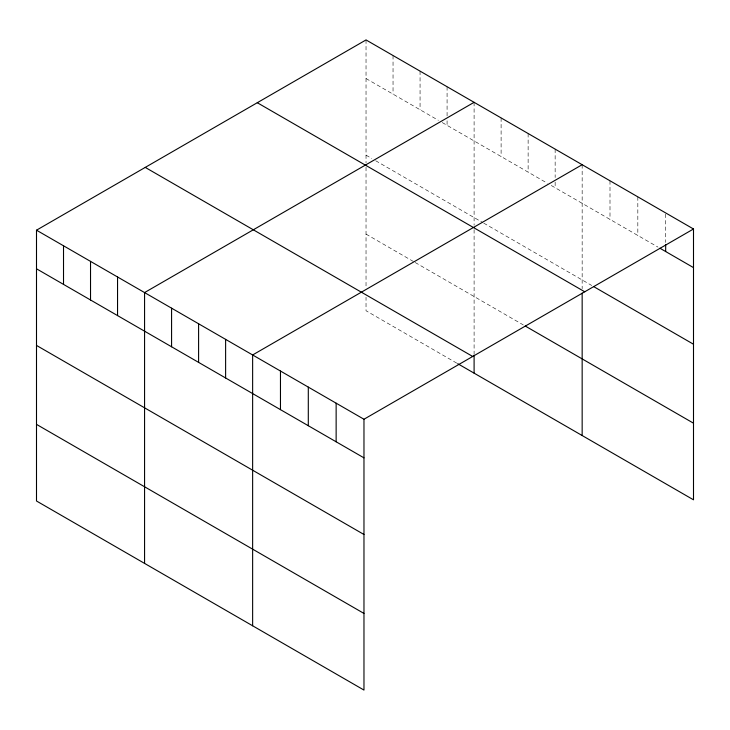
<?xml version="1.0" encoding="UTF-8"?>
<svg xmlns="http://www.w3.org/2000/svg" width="730" height="730" viewBox="0 0 730 730"><rect width="100%" height="100%" fill="white"/><g stroke="black" fill="none" stroke-linecap="round" stroke-linejoin="round"><path stroke-width="0.55" stroke-dasharray="3.65 2.74" d="M366.031 78.539L438.392 120.322M442.252 122.549L547.427 183.267M551.287 185.502L657.986 247.105M366.031 155.171L371.816 158.51M375.676 160.746L482.776 222.577M483.744 223.134L591.756 285.494M366.031 234.12L414.275 261.979M415.233 262.535L523.301 324.923M456.724 363.12L366.031 310.752L366.031 297.229M665.669 214.063L665.669 242.451M637.828 196.854L637.828 235.462M609.997 180.785L609.997 219.392M582.157 164.715L582.157 288.724M555.147 149.121L555.147 177.509M555.147 182.053L555.147 187.729M528.128 133.517L528.128 172.125M501.108 117.922L501.108 156.53M474.098 102.328L474.098 225.242M474.098 229.621L474.098 353.986M447.079 86.724L447.079 116.252M447.079 120.797L447.079 125.332M420.06 71.129L420.06 109.737M393.041 55.535L393.041 94.143M366.031 39.931L366.031 162.845M366.031 167.234L366.031 287.091"/><path stroke-width="1.09" d="M36.5 230.187L363.969 419.248L363.969 690.069L36.5 501.008L36.5 230.187L366.031 39.931L693.5 228.992L693.5 499.813L457.692 363.677M474.098 102.328L144.567 292.575L144.567 563.396M582.157 164.715L252.635 354.962L252.635 625.783M363.969 419.248L693.5 228.992M659.902 248.209L693.5 267.609M593.682 286.607L693.5 344.231M257.288 102.72L584.757 291.781M525.235 326.036L693.5 423.19M145.243 167.398L472.711 356.468M36.5 268.795L363.969 457.856M36.5 345.427L363.969 534.488M36.5 424.376L363.969 613.437M665.669 244.723L665.669 251.54M582.157 293.113L582.157 435.536M474.098 355.108L474.098 373.139M336.138 403.179L336.138 441.787M308.297 387.11L308.297 425.718M280.466 371.041L280.466 409.649M225.616 339.368L225.616 377.976M198.596 323.773L198.596 362.381M171.577 308.17L171.577 346.786M117.548 276.98L117.548 315.588M90.529 261.376L90.529 299.993M63.519 245.782L63.519 284.39"/></g></svg>
